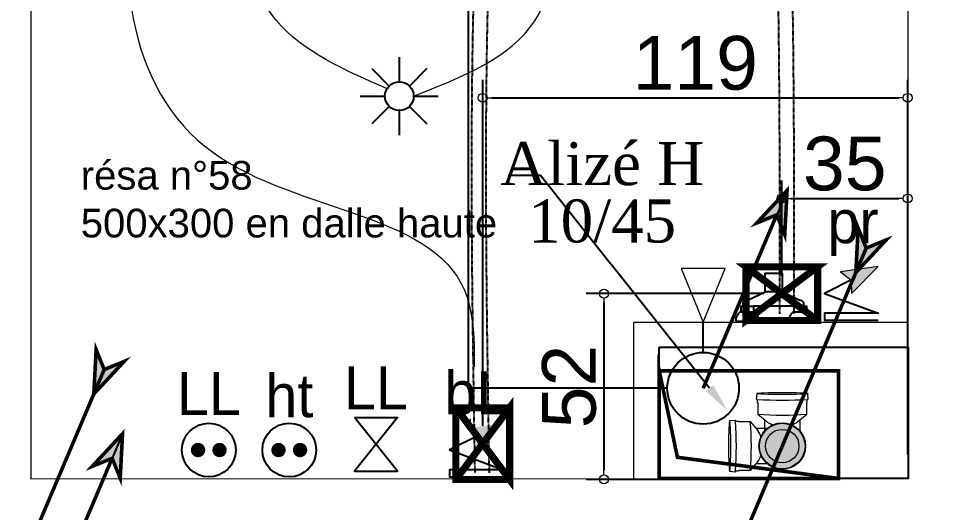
# Model space of a CAD drawing. Header units: millimetres. Extents: x 454430 to 532383, y -370512 to -310890.
# Drawn here: x 465344 to 467923, y -328806 to -327427 of the extents above; entities that cross this region are included whole.
import ezdxf
from ezdxf import colors
from ezdxf.entities.mleader import LeaderData, LeaderLine
from ezdxf.math import Vec2, Vec3

# ---------------------------------------------------------------- set-up
doc = ezdxf.new("R2010")
doc.units = ezdxf.units.MM
doc.set_wipeout_variables(frame=1)
doc.linetypes.add('prlm_ef', pattern=[0.165, 0.1, -0.065])
doc.linetypes.add('prlm_gaz', pattern=[36, 24, -3, 0, -3, 0, -3, 0, -3])
for name, color, linetype, lineweight in [('_GAZELEC-BOITE INCORPO', 36, 'Continuous', 18), ('_GAZELEC-RESERVATION', 1, 'Continuous', 18), ('_GAZELEC-RESERVATION 2', 132, 'Continuous', 18)]:
    doc.layers.add(name, color=color, linetype=linetype, lineweight=lineweight)
for name, color, linetype in [('_GAZELEC-EAU CHAUDE', 1, 'Continuous'), ('GAZ-EU FLECHE', 42, 'Continuous'), ('GAZ-FLECHE VMC', 93, 'Continuous'), ('prlm-EAU-CHU', 42, 'Continuous'), ('prlm-EAU-EF', 161, 'Continuous'), ('prlm-EAU-EUEV', 25, 'Continuous'), ('prlm-ELEC-CFO', 201, 'Continuous'), ('prlm-GAZ', 20, 'Continuous'), ('prlm-GT', 242, 'Continuous'), ('prlm-MOD', 64, 'Continuous'), ('prlm-VMC', 93, 'Continuous')]:
    doc.layers.add(name, color=color, linetype=linetype)
doc.layers.add('prlm-xpoly', color=7, linetype='Continuous', plot=False)
doc.styles.add('Arial', font='arial.ttf')
doc.styles.add('prlm-elec-cfo', font='comic.ttf', dxfattribs={"height": 12})
doc.styles.add('prlm-vmc', font='pala.ttf', dxfattribs={"height": 14})
doc.styles.get("Standard").update_dxf_attribs({"font": 'arial.ttf'})
doc.dimstyles.new('200', dxfattribs={"dimtxt": 150, "dimasz": 25, "dimexe": 50, "dimexo": 50, "dimgap": 20, "dimtad": 1, "dimdec": 0, "dimlfac": 0.1, "dimdsep": 46, "dimtxsty": 'Arial', "dimblk1": 'DOTBLANK', "dimblk2": 'DOTBLANK', "dimsah": 1, "dimcen": 25, "dimclrd": 5, "dimclre": 5, "dimadec": 0, "dimazin": 0, "dimtfac": 1, "dimtdec": 0, "dimtmove": 0, "dimatfit": 3, "dimldrblk": 'DOTBLANK', "dimfxl": 50, "dimtolj": 1, "dimtzin": 0, "dimarcsym": 0})

# ---------------------------------------------------------------- blocks, each defined once
blk = doc.blocks.new('xi.LL')
at = {"color": 0, "lineweight": 5}
blk.add_wipeout([(-7.5, -7.5), (7.5, -7.5), (7.5, 7.5), (-7.5, 7.5)], dxfattribs=at).dxf.layer = 'prlm-ELEC-CFO'
at = {"layer": 'prlm-ELEC-CFO', "color": 0, "linetype": 'ByBlock', "lineweight": 5, "const_width": 2}
for points in [[(-4, 0, 1), (-2, 0, 1)], [(2, 0, 1), (4, 0, 1)]]:
    blk.add_lwpolyline(points, format="xyb", close=True, dxfattribs=at)
at = {"layer": 'prlm-ELEC-CFO', "color": 0, "linetype": 'ByBlock', "lineweight": -2}
blk.add_circle((0, 0), 7.5, dxfattribs=at)
blk = doc.blocks.new('xi.PCHT')
at = {"color": 0, "lineweight": 5}
blk.add_wipeout([(-7.5, -7.5), (7.5, -7.5), (7.5, 7.5), (-7.5, 7.5)], dxfattribs=at).dxf.layer = 'prlm-ELEC-CFO'
at = {"layer": 'prlm-ELEC-CFO', "color": 0, "linetype": 'ByBlock', "lineweight": 5, "const_width": 2}
for points in [[(-4, 0, 1), (-2, 0, 1)], [(2, 0, 1), (4, 0, 1)]]:
    blk.add_lwpolyline(points, format="xyb", close=True, dxfattribs=at)
at = {"layer": 'prlm-ELEC-CFO', "color": 0, "linetype": 'ByBlock', "lineweight": -2}
blk.add_circle((0, 0), 7.5, dxfattribs=at)
blk = doc.blocks.new('xi.PR')
at = {"layer": 'prlm-ELEC-CFO', "lineweight": 5}
blk.add_hatch(color=0, dxfattribs=at).paths.add_polyline_path([(-3, 6), (-0.1, 3.7), (0, 0), (7.5, 7.5)])
at = {"layer": 'prlm-ELEC-CFO', "color": 0, "lineweight": 5, "flags": 128}
blk.add_lwpolyline([(-3, 6), (-0.1, 3.7), (0, 0), (7.5, 7.5)], close=True, dxfattribs=at)
at = {"layer": 'prlm-ELEC-CFO', "color": 0}
blk.add_lwpolyline([(0.95, 4.23), (-7.5, 0), (7.5, -5.5), (-7.5, -5.5), (-7.5, -7.5), (7.5, -7.5)], dxfattribs=at)
blk = doc.blocks.new('xi.SPOT')
at = {"color": 0, "lineweight": 5}
blk.add_wipeout([(-4, 0), (-2.83, -2.83), (0, -4), (2.83, -2.83), (4, 0), (2.83, 2.83), (0, 4), (-2.83, 2.83)], dxfattribs=at).dxf.layer = 'prlm-ELEC-CFO'
at = {"layer": 'prlm-ELEC-CFO', "color": 0, "linetype": 'ByBlock', "lineweight": -2, "flags": 128}
for points in [[(0, 10.88), (0, 4)], [(-7.69, 7.69), (-2.83, 2.83)], [(7.69, 7.69), (2.83, 2.83)], [(-10.88, 0), (-4, 0)], [(4, 0), (10.88, 0)], [(-2.83, -2.83), (-7.69, -7.69)], [(0, -4), (0, -10.88)], [(2.83, -2.83), (7.69, -7.69)]]:
    blk.add_lwpolyline(points, dxfattribs=at)
at = {"layer": 'prlm-ELEC-CFO', "color": 0, "linetype": 'ByBlock', "lineweight": -2}
blk.add_circle((0, 0), 4, dxfattribs=at)
blk = doc.blocks.new('xi.BL')
at = {"color": 0, "lineweight": 5}
blk.add_wipeout([(-7.5, -7.5), (7.5, -7.5), (7.5, 7.5), (-7.5, 7.5)], dxfattribs=at).dxf.layer = 'prlm-ELEC-CFO'
at = {"layer": 'prlm-ELEC-CFO', "lineweight": 5}
blk.add_hatch(color=0, dxfattribs=at).paths.add_polyline_path([(-3, 6), (-0.1, 3.7), (0, 0), (7.5, 7.5)])
at = {"layer": 'prlm-ELEC-CFO', "color": 0}
blk.add_lwpolyline([(0.95, 4.23), (-7.5, 0), (7.5, -5.5), (-7.5, -5.5), (-7.5, -7.5), (7.5, -7.5)], dxfattribs=at)
blk = doc.blocks.new('xi.dchrob')
at = {"layer": 'prlm-MOD', "color": 161}
for p, q in [((8.16, -2.3), (8.16, 2.3)), ((13.38, 1.16), (13.38, -1.16))]:
    blk.add_line(p, q, dxfattribs=at)
for points in [[(0, 10.66), (0, 4.16)], [(4.19, -5.66), (4.19, 5.66)], [(5.77, 7.56), (8.16, 2.38)], [(5.77, -7.26), (8.16, -2.37)], [(0, -4.16), (0, -10.66)]]:
    blk.add_lwpolyline(points, dxfattribs=at)
for points in [[(2.5, 9.16), (4.19, 9.16), (4.19, 5.66), (2.5, 5.66)], [(13.38, -2.37), (8.16, -2.37), (8.16, 2.38), (13.38, 2.38)], [(2.5, -5.66), (4.19, -5.66), (4.19, -9.16), (2.5, -9.16)]]:
    blk.add_lwpolyline(points, close=True, dxfattribs=at)
for centre, radius, start, end in [((0, 7.41), 3.25, 32.579, 90), ((4.65, 7.56), 1.13, 0, 114.0743), ((0, 7.41), 3.25, 270, 327.421), ((0, -7.41), 3.25, 32.579, 90), ((4.65, -7.26), 1.13, 245.9257, 360), ((0, -7.41), 3.25, 270, 327.421)]:
    blk.add_arc(centre, radius, start, end, dxfattribs=at)
blk = doc.blocks.new('xi.be')
at = {"layer": 'prlm-VMC', "color": 0, "linetype": 'ByBlock', "lineweight": 5, "flags": 128}
blk.add_lwpolyline([(-6.17, -15), (6.17, -15), (0, 0)], close=True, dxfattribs=at)
at = {"layer": 'prlm-VMC', "color": 0, "linetype": 'ByBlock', "lineweight": 5}
blk.add_solid([(0, -1), (5.17, -14), (-5.17, -14), (0, -1)], dxfattribs=at)
blk = doc.blocks.new('xi.chu')
at = {"layer": 'prlm-EAU-EUEV', "linetype": 'ByBlock', "lineweight": 5}
blk.add_hatch(color=0, dxfattribs=at).paths.add_polyline_path([(6.5, 0, 1), (-6.5, 0, 1)])
at = {"layer": 'prlm-EAU-EUEV', "color": 0, "linetype": 'ByBlock', "lineweight": 5}
blk.add_circle((0, 0), 6.5, dxfattribs=at)
blk = doc.blocks.new('xi.cceu2')
at = {"layer": 'prlm-EAU-CHU', "color": 0, "lineweight": 13}
for p, q in [((6.83, 4.34), (8.91, 6.84)), ((8.92, 6.85), (12.09, 6.85)), ((12.09, 6.85), (12.22, 6.97)), ((12.22, 6.97), (13.03, 6.97)), ((13.12, 7.25), (13.03, 6.97)), ((13.12, 7.25), (14.67, 7.11)), ((7.27, 4.87), (4.09, 4.87)), ((-4.87, -7.27), (-4.87, -4.09)), ((4.09, -4.87), (7.27, -4.87)), ((4.87, -4.09), (4.87, -7.27)), ((8.91, -6.84), (6.83, -4.34)), ((-4.34, -6.83), (-6.84, -8.91)), ((6.84, -8.91), (4.34, -6.83)), ((12.09, -6.85), (8.92, -6.85)), ((12.22, -6.97), (12.09, -6.85)), ((13.03, -6.97), (12.22, -6.97)), ((13.03, -6.94), (13.12, -7.25)), ((14.67, -7.11), (13.12, -7.25)), ((-6.85, -8.92), (-6.85, -12.09)), ((6.85, -12.09), (6.85, -8.92)), ((-6.85, -12.09), (-6.97, -12.22)), ((-6.97, -12.22), (-6.97, -13.03)), ((6.97, -12.22), (6.85, -12.09)), ((6.97, -13.03), (6.97, -12.22)), ((-7.25, -13.12), (-6.97, -13.03)), ((-7.25, -13.12), (-7.11, -14.67)), ((6.94, -13.03), (7.25, -13.12)), ((7.11, -14.67), (7.25, -13.12))]:
    blk.add_line(p, q, dxfattribs=at)
for radius in [6.36, 4.67]:
    blk.add_circle((0, 0), radius, dxfattribs=at)
for centre, radius, start, end in [((87.18, 0), 78.56, 174.9975, 185.0025), ((119.65, -0.01), 106.84, 176.2523, 183.719), ((11.68, 0.73), 6.05, 143.4458, 163.8668), ((11.68, -0.73), 6.05, 196.1332, 216.5542), ((-0.73, -11.68), 6.05, 106.1332, 126.5542), ((0.73, -11.68), 6.05, 53.4458, 73.8668), ((0, -87.18), 78.56, 84.9975, 95.0025), ((0.01, -119.65), 106.84, 86.281, 93.7477)]:
    blk.add_arc(centre, radius, start, end, dxfattribs=at)
at = {"layer": 'prlm-EAU-CHU', "color": 0, "lineweight": 13, "extrusion": (0, 0, -1)}
blk.add_ellipse((14.67, 0), major_axis=(0, -7.1), ratio=0.043635, dxfattribs=at)
at = {"layer": 'prlm-EAU-CHU', "color": 0, "lineweight": 13}
blk.add_ellipse((0, -14.67), major_axis=(7.1, 0), ratio=0.043635, dxfattribs=at)
blk = doc.blocks.new('xi.LLrob')
at = {"layer": 'prlm-EAU-EF', "color": 0}
blk.add_lwpolyline([(-6, 7.5), (6, 7.5), (-6, -7.5), (6, -7.5)], close=True, dxfattribs=at)
blk = doc.blocks.new('FLECHE2')
h = blk.add_hatch(color=256)
h.dxf.hatch_style = 1
h.paths.add_polyline_path([(496271.9, -370023.3), (496278.4, -369899.2), (496300.9, -369954.8), (496356.5, -369932.3)])
at = {"const_width": 10}
for points in [[(496066.7, -370507.2), (496300.9, -369954.8), (496356.5, -369932.3), (496271.9, -370023.3), (496300.9, -369954.8), (496278.4, -369899.2), (496271.9, -370023.3), (496356.5, -369932.3), (496300.9, -369954.8), (496278.4, -369899.2), (496271.9, -370023.3)], [(496271.9, -370023.3), (496278.4, -369899.2), (496300.9, -369954.8), (496356.5, -369932.3), (496271.9, -370023.3)]]:
    blk.add_lwpolyline(points, dxfattribs=at)
blk = doc.blocks.new('FLECHE1')
h = blk.add_hatch(color=256)
h.dxf.hatch_style = 1
h.paths.add_polyline_path([(495907.1, -370439.6), (495913.6, -370315.5), (495936.1, -370371.1), (495991.7, -370348.6)])
for p, q in [((495907.1, -370439.6), (496141.3, -369887.2)), ((495913.6, -370315.5), (495907.1, -370439.6)), ((495913.6, -370315.5), (495907.1, -370439.6)), ((495936.1, -370371.1), (495913.6, -370315.5)), ((495936.1, -370371.1), (495913.6, -370315.5)), ((495991.7, -370348.6), (495907.1, -370439.6)), ((495907.1, -370439.6), (495991.7, -370348.6)), ((495936.1, -370371.1), (495991.7, -370348.6)), ((495991.7, -370348.6), (495936.1, -370371.1)), ((495907.1, -370439.6), (495936.1, -370371.1))]:
    blk.add_line(p, q)
at = {"const_width": 10}
for points in [[(495936.1, -370371.1), (496141.3, -369887.2)], [(495907.1, -370439.6), (495913.6, -370315.5), (495936.1, -370371.1), (495991.7, -370348.6), (495907.1, -370439.6)]]:
    blk.add_lwpolyline(points, dxfattribs=at)
blk = doc.blocks.new('_DOTBLANK')
at = {"color": 0, "linetype": 'ByBlock'}
blk.add_line((-0.5, 0), (-1, 0), dxfattribs=at)
blk.add_circle((0, 0), 0.5, dxfattribs=at)
blk = doc.blocks.new('*D132')
at = {"layer": '_GAZELEC-BOITE INCORPO', "color": 5, "lineweight": -2, "transparency": 16777216}
for p, q in [((466639.6, -328563.7), (466639.6, -327598.7)), ((467825.7, -328643.7), (467825.7, -327598.7)), ((466664.6, -327648.7), (467800.7, -327648.7))]:
    blk.add_line(p, q, dxfattribs=at)
at = {"layer": '_GAZELEC-BOITE INCORPO', "color": 5, "lineweight": -2, "transparency": 16777216, "xscale": 25, "yscale": 25, "zscale": 25, "rotation": 180}
blk.add_blockref('_DOTBLANK', (466639.6, -327648.7), dxfattribs=at)
at = {"layer": '_GAZELEC-BOITE INCORPO', "color": 5, "lineweight": -2, "transparency": 16777216, "xscale": 25, "yscale": 25, "zscale": 25}
blk.add_blockref('_DOTBLANK', (467825.7, -327648.7), dxfattribs=at)
at = {"layer": '_GAZELEC-BOITE INCORPO', "color": 0, "transparency": 16777216, "insert": (467232.7, -327552.1), "char_height": 150, "attachment_point": 5, "style": 'Arial'}
blk.add_mtext('\\A1;119', dxfattribs=at)
blk = doc.blocks.new('*D133')
at = {"layer": '_GAZELEC-BOITE INCORPO', "color": 5, "lineweight": -2, "transparency": 16777216}
for p, q in [((467474.1, -328145.1), (467474.1, -327879.6)), ((467825.7, -328145), (467825.7, -327879.6)), ((467499.1, -327929.6), (467800.7, -327929.6))]:
    blk.add_line(p, q, dxfattribs=at)
at = {"layer": '_GAZELEC-BOITE INCORPO', "color": 5, "lineweight": -2, "transparency": 16777216, "xscale": 25, "yscale": 25, "zscale": 25, "rotation": 180}
blk.add_blockref('_DOTBLANK', (467474.1, -327929.6), dxfattribs=at)
at = {"layer": '_GAZELEC-BOITE INCORPO', "color": 5, "lineweight": -2, "transparency": 16777216, "xscale": 25, "yscale": 25, "zscale": 25}
blk.add_blockref('_DOTBLANK', (467825.7, -327929.6), dxfattribs=at)
at = {"layer": '_GAZELEC-BOITE INCORPO', "color": 0, "transparency": 16777216, "insert": (467649.9, -327832.9), "char_height": 150, "attachment_point": 5, "style": 'Arial'}
blk.add_mtext('\\A1;35', dxfattribs=at)
blk = doc.blocks.new('*D134')
at = {"layer": '_GAZELEC-BOITE INCORPO', "color": 5, "lineweight": -2, "transparency": 16777216}
for p, q in [((467424.1, -328195.1), (466927.8, -328195.1)), ((466977.8, -328220.1), (466977.8, -328688.5)), ((467424.2, -328713.5), (466927.8, -328713.5))]:
    blk.add_line(p, q, dxfattribs=at)
at = {"layer": '_GAZELEC-BOITE INCORPO', "color": 5, "lineweight": -2, "transparency": 16777216, "xscale": 25, "yscale": 25, "zscale": 25}
for p, rotation in [((466977.8, -328195.1), 90), ((466977.8, -328713.5), 270)]:
    blk.add_blockref('_DOTBLANK', p, dxfattribs=dict(at, rotation=rotation))
at = {"layer": '_GAZELEC-BOITE INCORPO', "color": 0, "transparency": 16777216, "insert": (466881.2, -328454.3), "char_height": 150, "attachment_point": 5, "rotation": 90, "style": 'Arial'}
blk.add_mtext('\\A1;52', dxfattribs=at)

msp = doc.modelspace()

# ---------------------------------------------------------------- linework, layer by layer
at = {"layer": '_GAZELEC-BOITE INCORPO', "const_width": 20}
msp.add_lwpolyline([(467374.1, -328220.1), (467374.1, -328270.1), (467574.1, -328270.1), (467574.1, -328120.1), (467374.1, -328120.1), (467374.1, -328270.1), (467574.1, -328120.1), (467374.1, -328120.1), (467574.1, -328270.1)], dxfattribs=at)
at = {"layer": '_GAZELEC-RESERVATION 2', "const_width": 10}
msp.add_lwpolyline([(467132.3, -328710.8), (467132.3, -328410.8), (467632.3, -328410.8), (467632.3, -328710.8), (467132.3, -328710.8), (467132.3, -328410.8), (467182.9, -328651.8), (467632.3, -328710.8)], dxfattribs=at)
at = {"layer": 'prlm-ELEC-CFO', "lineweight": 13}
for points in [[(466372.9, -327623.2), (466063.1, -327432.1), (465931, -327106.9)], [(466446.9, -327644.2), (466784.7, -327434.2), (466852.6, -327096.7)]]:
    msp.add_spline(points, degree=3, dxfattribs=at)
at = {"layer": 'prlm-GT', "ltscale": 50}
msp.add_lwpolyline([(467131.6, -328344.6), (467827, -328344.6), (467827, -328711.2), (467131.6, -328711.2)], close=True, dxfattribs=at)
at = {"layer": 'prlm-VMC', "ltscale": 50}
msp.add_lwpolyline([(467254.7, -328359.3), (467254.7, -328274.6)], dxfattribs=at)
at = {"layer": 'prlm-VMC'}
msp.add_circle((467254.7, -328459.3), 100, dxfattribs=at)
at = {"layer": 'prlm-xpoly', "lineweight": 0}
msp.add_lwpolyline([(467061.4, -328711.3), (467061.6, -328274.4), (467827, -328274.6), (467826.3, -326569.7), (465378.3, -326570.6), (465378.3, -328711.6)], close=True, dxfattribs=at)

# ---------------------------------------------------------------- block references
at = {"layer": 'GAZ-EU FLECHE'}
for name, p in [('FLECHE2', (-30717.5, 41548)), ('FLECHE1', (-28665.9, 41266.7))]:
    msp.add_blockref(name, p, dxfattribs=at)
at = {"layer": 'GAZ-FLECHE VMC', "rotation": 180}
msp.add_blockref('FLECHE1', (961541.7, -699025.6), dxfattribs=at)
at = {"layer": 'prlm-EAU-CHU', "ltscale": 50, "xscale": 10, "yscale": 10, "zscale": 10, "rotation": 179.9999999999994}
msp.add_blockref('xi.cceu2', (467475.4, -328620.5), dxfattribs=at)
at = {"layer": 'prlm-EAU-EF', "xscale": 10, "yscale": 10, "zscale": 10}
msp.add_blockref('xi.LLrob', (466341.4, -328615.5), dxfattribs=at)
at = {"layer": 'prlm-EAU-EUEV', "ltscale": 50, "xscale": 10, "yscale": 10, "zscale": 10}
msp.add_blockref('xi.chu', (467475.4, -328620.5), dxfattribs=at)
at = {"layer": 'prlm-ELEC-CFO', "xscale": 10, "yscale": 10, "zscale": 10}
msp.add_blockref('xi.PR', (467668.4, -328194.5), dxfattribs=at)
at = {"layer": 'prlm-MOD', "xscale": 10, "yscale": 10, "zscale": 10, "rotation": 90.0000000000005}
msp.add_blockref('xi.dchrob', (467451.9, -328271.7), dxfattribs=at)
at = {"layer": 'prlm-VMC', "ltscale": 50, "xscale": 10, "yscale": 10, "zscale": 10, "rotation": 179.9999933317503}
msp.add_blockref('xi.be', (467254.7, -328274.6), dxfattribs=at)

# ---------------------------------------------------------------- dimensions: what is measured, and where the dimension line sits
at = {"layer": '_GAZELEC-BOITE INCORPO'}
dim = msp.add_linear_dim(base=(466977.8, -328713.5), p1=(467474.1, -328195.1), p2=(467474.2, -328713.5), angle=90, dimstyle='200', dxfattribs=at)
dim.commit()
dim.dimension.update_dxf_attribs({"geometry": '*D134', "text_midpoint": (466881.2, -328454.3)})

# ---------------------------------------------------------------- next in the draw order: texts
at = {"layer": 'prlm-ELEC-CFO', "lineweight": 20, "char_height": 120, "attachment_point": 5, "line_spacing_factor": 0.8, "style": 'prlm-elec-cfo', "bg_fill": 3, "box_fill_scale": 1.1, "bg_fill_color": 256, "bg_fill_transparency": 0}
for s, insert in [('pr', (467672.9, -328012.4)), ('LL', (465875.3, -328474)), ('ht', (466099.9, -328480.7))]:
    msp.add_mtext(s, dxfattribs=dict(at, insert=insert))

# ---------------------------------------------------------------- next in the draw order: block references
at = {"layer": 'GAZ-EU FLECHE'}
msp.add_blockref('FLECHE2', (-28591.2, 41886.8), dxfattribs=at)
at = {"layer": 'prlm-ELEC-CFO', "xscale": 10, "yscale": 10, "zscale": 10}
for name, p in [('xi.LL', (465875.3, -328631.5)), ('xi.PCHT', (466099.9, -328631.5))]:
    msp.add_blockref(name, p, dxfattribs=at)

# ---------------------------------------------------------------- next in the draw order: dimensions: what is measured, and where the dimension line sits
at = {"layer": '_GAZELEC-BOITE INCORPO'}
dim = msp.add_linear_dim(base=(467825.7, -327929.6), p1=(467474.1, -328195.1), p2=(467825.7, -328195), dimstyle='200', dxfattribs=at)
dim.commit()
dim.dimension.update_dxf_attribs({"geometry": '*D133', "text_midpoint": (467649.9, -327832.9)})

# ---------------------------------------------------------------- next in the draw order: linework, layer by layer
at = {"layer": 'prlm-ELEC-CFO', "lineweight": 13}
msp.add_spline([(466002.5, -326713.9), (465744.4, -326948.3), (465842.9, -327766), (466579.6, -328166.4), (466603.8, -328556.4)], degree=3, dxfattribs=at)

# ---------------------------------------------------------------- next in the draw order: block references
at = {"layer": 'prlm-ELEC-CFO', "xscale": 10, "yscale": 10, "zscale": 10}
msp.add_blockref('xi.SPOT', (466406.9, -327644.2), dxfattribs=at)

# ---------------------------------------------------------------- next in the draw order: texts
at = {"layer": 'prlm-EAU-EF', "lineweight": 20, "insert": (466341.4, -328458), "char_height": 120, "attachment_point": 5, "line_spacing_factor": 0.8, "style": 'prlm-elec-cfo', "bg_fill": 3, "box_fill_scale": 1.1, "bg_fill_color": 256, "bg_fill_transparency": 0}
msp.add_mtext('LL', dxfattribs=at)
at = {"layer": 'prlm-ELEC-CFO', "lineweight": 20, "insert": (466622.1, -328472.6), "char_height": 120, "attachment_point": 5, "line_spacing_factor": 0.8, "style": 'prlm-elec-cfo', "bg_fill": 3, "box_fill_scale": 1.1, "bg_fill_color": 256, "bg_fill_transparency": 0}
msp.add_mtext('bL', dxfattribs=at)

# ---------------------------------------------------------------- next in the draw order: linework, layer by layer
at = {"layer": 'prlm-VMC'}
msp.add_lwpolyline([(467154.7, -328459.3), (466599.7, -328459.3), (466599.7, -326350.8), (467616, -326350.8), (467616, -322905.8)], dxfattribs=at)

# ---------------------------------------------------------------- next in the draw order: block references
at = {"layer": 'prlm-ELEC-CFO', "xscale": 10, "yscale": 10, "zscale": 10}
msp.add_blockref('xi.BL', (466622.1, -328631.4), dxfattribs=at)

# ---------------------------------------------------------------- next in the draw order: linework, layer by layer
at = {"layer": '_GAZELEC-BOITE INCORPO', "const_width": 20}
msp.add_lwpolyline([(466614.6, -328513.7), (466564.6, -328513.7), (466564.6, -328713.7), (466714.6, -328713.7), (466714.6, -328513.7), (466564.6, -328513.7), (466714.6, -328713.7), (466714.6, -328513.7), (466564.6, -328713.7)], dxfattribs=at)

# ---------------------------------------------------------------- next in the draw order: texts
at = {"layer": 'prlm-VMC', "ltscale": 25, "insert": (466972.9, -327913.3), "char_height": 120, "width": 586.147, "attachment_point": 5, "line_spacing_factor": 0.8, "style": 'prlm-vmc', "bg_fill": 2}
msp.add_mtext('Alizé H 10/45', dxfattribs=at)

# ---------------------------------------------------------------- next in the draw order: linework, layer by layer
at = {"layer": '_GAZELEC-EAU CHAUDE', "linetype": 'prlm_ef'}
for points, knots in [([(467197.5, -323608.6), (467198.3, -323661.2), (467199, -323714.1), (467198.6, -323784.7), (467198.4, -323802.3), (467197.7, -323831.4), (467197.4, -323842.8), (467196.7, -323865.6), (467196.2, -323877.1), (467194.7, -323911.2), (467193.4, -323934), (467188.7, -324002.2), (467184.5, -324047.5), (467169.4, -324183), (467155.7, -324272.8), (467123.2, -324451.7), (467104.3, -324540.7), (467063.4, -324718.1), (467041.3, -324806.5), (466987.9, -325014.6), (466955.9, -325134.1), (466914, -325297.6), (466902.9, -325341.6), (466884.2, -325417.4), (466876.6, -325449.2), (466862.5, -325509.1), (466856.1, -325537.3), (466837.2, -325622), (466825.4, -325678.6), (466803.2, -325791.9), (466792.9, -325848.7), (466763.7, -326019.2), (466746.9, -326133.2), (466697.2, -326525), (466675.8, -326804.2), (466650.9, -327365.3), (466647.5, -327647.2), (466649, -328184.5), (466653.3, -328439.8), (466657.5, -328695.3)], [0, 0, 0, 0, 157.515925, 157.515925, 209.894036, 209.894036, 243.763675, 243.763675, 277.633315, 277.633315, 345.372593, 345.372593, 480.851151, 480.851151, 751.808266, 751.808266, 1022.765381, 1022.765381, 1293.722496, 1293.722496, 1661.754931, 1661.754931, 1797.563415, 1797.563415, 1895.368503, 1895.368503, 1982.358732, 1982.358732, 2156.339188, 2156.339188, 2330.319645, 2330.319645, 2678.280557, 2678.280557, 3522.398159, 3522.398159, 4366.515761, 4366.515761, 5127.357813, 5127.357813, 5127.357813, 5127.357813]), ([(467252, -323591.4), (467252, -323621.4), (467252.1, -323651.5), (467252.2, -323706.4), (467252.2, -323731.3), (467252.2, -323778.4), (467252.1, -323800.6), (467251.7, -323867.4), (467251.2, -323911.9), (467250.1, -324000.7), (467249.4, -324045.1), (467247.8, -324178.2), (467247, -324266.7), (467248, -324383.1), (467248.4, -324411.3), (467249.5, -324463.4), (467250.2, -324487.3), (467251.6, -324528.3), (467252.3, -324545.5), (467253.9, -324579.8), (467254.7, -324597), (467257.6, -324648.5), (467259.8, -324682.9), (467267.4, -324785.8), (467273.7, -324854.5), (467296, -325068.2), (467315.1, -325213.4), (467355.7, -325504.2), (467377.1, -325649.8), (467401.8, -325833.6), (467406.8, -325871.5), (467415.6, -325941.5), (467419.5, -325973.6), (467426.2, -326030.3), (467429, -326054.9), (467434.4, -326104.1), (467437, -326128.7), (467444.5, -326202.5), (467449.2, -326251.7), (467462.1, -326399.5), (467469.4, -326498), (467487.7, -326793.9), (467495.3, -326991.3), (467502.6, -327294.8), (467504.3, -327400.8), (467506.7, -327612.8), (467507.3, -327718.8), (467507.8, -327887.6), (467507.9, -327950.6), (467508, -328092.8), (467508, -328172.1), (467507.9, -328251.4)], [0, 0, 0, 0, 90.170282, 90.170282, 164.568771, 164.568771, 231.112873, 231.112873, 364.201077, 364.201077, 497.289281, 497.289281, 763.465689, 763.465689, 848.623459, 848.623459, 920.969175, 920.969175, 973.045073, 973.045073, 1025.120972, 1025.120972, 1129.27277, 1129.27277, 1337.576365, 1337.576365, 1777.894655, 1777.894655, 2218.212944, 2218.212944, 2332.243475, 2332.243475, 2428.925151, 2428.925151, 2502.780679, 2502.780679, 2576.636207, 2576.636207, 2724.347263, 2724.347263, 3019.769376, 3019.769376, 3610.613601, 3610.613601, 3927.88208, 3927.88208, 4245.180127, 4245.180127, 4433.804749, 4433.804749, 4671.620442, 4671.620442, 4671.620442, 4671.620442])]:
    msp.add_open_spline(points, degree=3, knots=knots, dxfattribs=at)
at = {"layer": 'prlm-EAU-EF', "linetype": 'prlm_ef'}
for points in [[(469537.5, -337298.6), (469305.9, -337274.4), (468518.5, -336551.9), (468409.5, -335720.4), (468409.5, -334017.4), (468409.5, -330530.4), (468409.5, -327421.7), (468125.1, -326012.6), (467480.7, -324733.9), (467288, -324046.9), (467263.6, -323572.3)], [(467157.5, -323609.2), (467157.5, -323838.4), (466810.4, -325558.4), (466617.5, -328695.9)], [(467212, -323591.5), (467212, -323823.8), (467212, -324537), (467387.5, -326044), (467467.9, -328076.3), (467467.9, -328251.3)]]:
    msp.add_spline(points, degree=3, dxfattribs=at)
at = {"layer": 'prlm-GAZ', "linetype": 'prlm_gaz', "ltscale": 0.8}
msp.add_spline([(469539.1, -336937), (469325.1, -336937), (468804.5, -336861.6), (468612.2, -336687.4), (468526.3, -336490.8), (468443.1, -335828.3), (468443.1, -335215), (468443.1, -334686.8), (468443.1, -333559.3), (468443.1, -332127.6), (468459.4, -330390.7), (468475.3, -329559.6), (468492.2, -328758.8), (468485.9, -328028.1), (468445.8, -327395.3), (468343.8, -326599.6), (468193.7, -326068.9), (467659.4, -324996.6), (467392.9, -324348.7), (467320.8, -323968.5), (467295.8, -323562.5)], degree=3, dxfattribs=at)

# ---------------------------------------------------------------- next in the draw order: block references
at = {"layer": 'GAZ-FLECHE VMC', "rotation": 180}
msp.add_blockref('FLECHE1', (963396, -698346.5), dxfattribs=at)

# ---------------------------------------------------------------- next in the draw order: dimensions: what is measured, and where the dimension line sits
at = {"layer": '_GAZELEC-BOITE INCORPO'}
dim = msp.add_linear_dim(base=(467825.7, -327648.7), p1=(466639.6, -328613.7), p2=(467825.7, -328693.7), dimstyle='200', dxfattribs=at)
dim.commit()
dim.dimension.update_dxf_attribs({"geometry": '*D132', "text_midpoint": (467232.7, -327552.1)})

# ---------------------------------------------------------------- next in the draw order: leaders
at = {"layer": '_GAZELEC-RESERVATION', "color": 6}
ml = msp.add_multileader_mtext('Standard', dxfattribs=at)
ml.set_content('résa n°58\\P500x300 en dalle haute', color=6)
ml.set_leader_properties()
ml.build(insert=Vec2(0, 0))
ml.multileader.update_dxf_attribs({"has_text_frame": 1, "arrow_head_size": 80, "scale": 20})
ctx = ml.context
ctx.base_point, ctx.scale, ctx.char_height, ctx.arrow_head_size, ctx.landing_gap_size, ctx.plane_origin = Vec3(465478, -327865.6), 20, 80, 80, 40, Vec3(459926.3, -327667.2)
notes = []
notes.append((ctx, [(0, (1, 1, 0), (466800.6, -327865.6), (-1, 0), 89.8, [(0, [(467322.6, -328521.7)], 0, [])])]))
ctx.mtext.insert, ctx.mtext.width, ctx.mtext.flow_direction = Vec3(465518, -327824.9), 1568.85, 5
for ctx, leaders in notes:
    for number, flags, end, landing, length, lines in leaders:
        leader = LeaderData()
        leader.index, (leader.has_last_leader_line, leader.has_dogleg_vector, leader.attachment_direction) = number, flags
        leader.last_leader_point, leader.dogleg_vector, leader.dogleg_length = Vec3(end), Vec3(landing), length
        for number, points, colour, breaks in lines:
            line = LeaderLine()
            line.index, line.vertices, line.color, line.breaks = number, Vec3.list(points), colors.encode_raw_color(colour), breaks
            leader.lines.append(line)
        ctx.leaders.append(leader)

doc.saveas('drawing.dxf')
